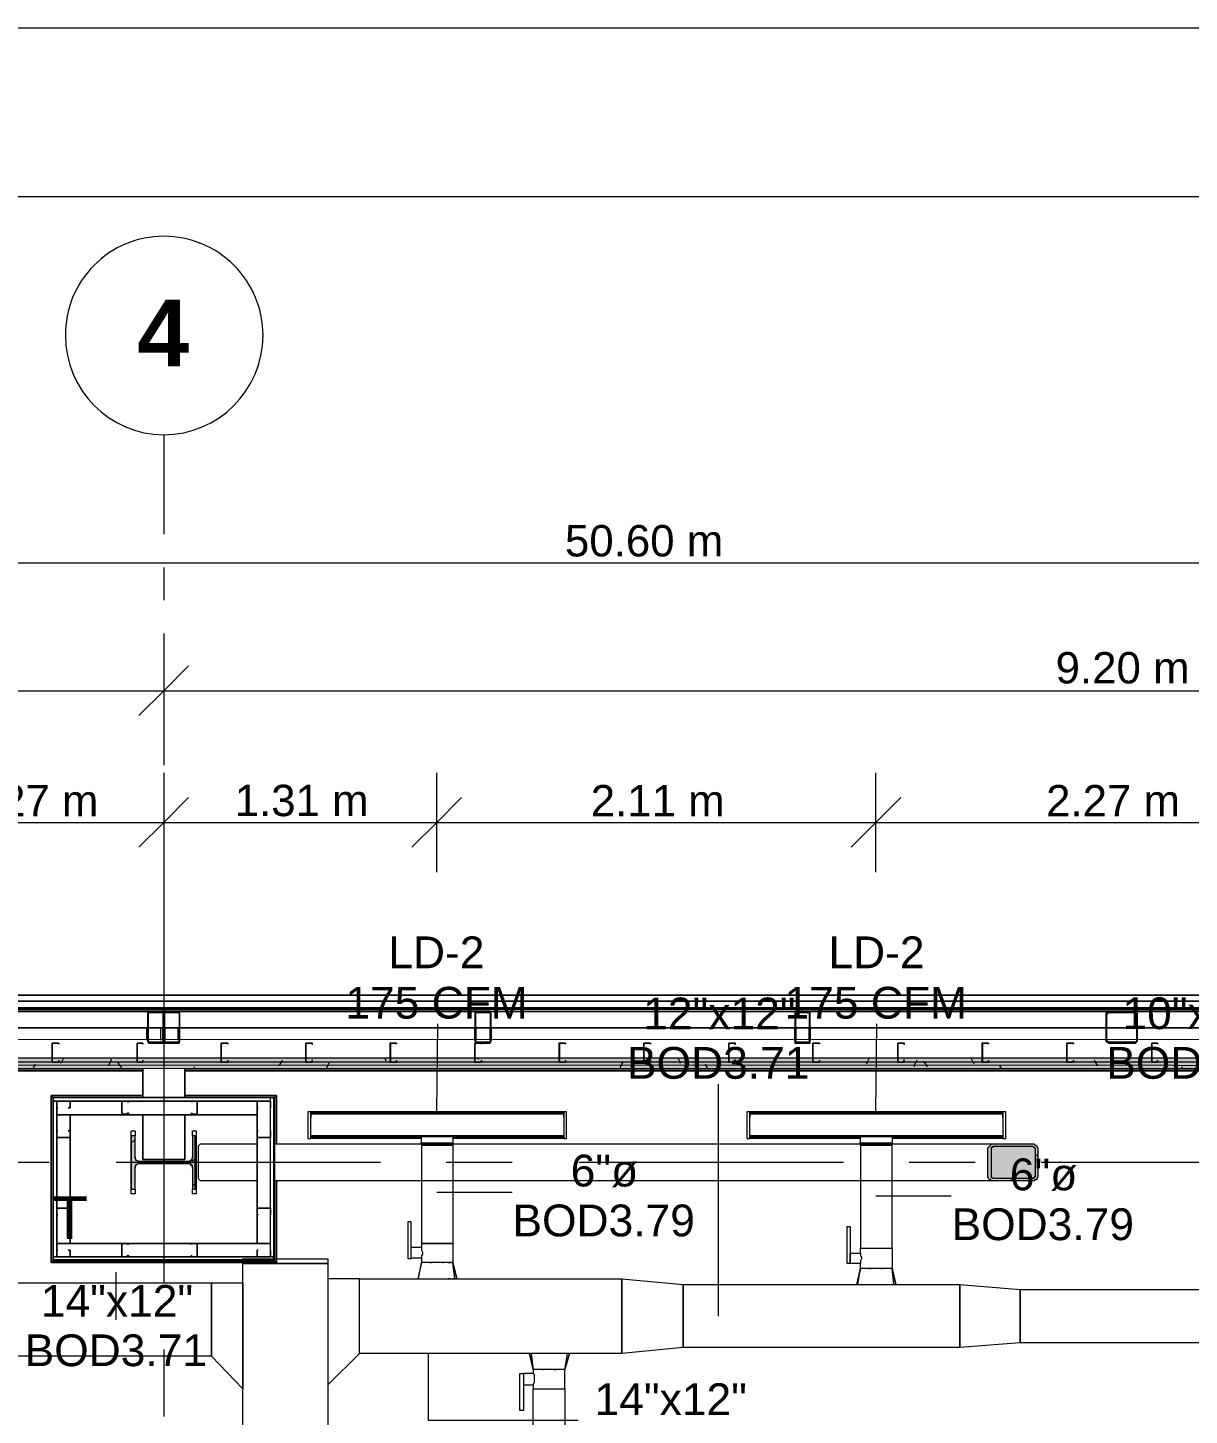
# Model space of a CAD drawing. Header units: metres. Extents: x 29 to 268, y -7 to 151.
# Drawn here: x 64.46 to 70.03, y 46.6 to 53.26 of the extents above; entities that cross this region are included whole.
import ezdxf

# ---------------------------------------------------------------- set-up
doc = ezdxf.new("R2010")
doc.units = ezdxf.units.M
doc.layers.add('HVAC - Ductos', color=5, linetype='Continuous', lineweight=50)
doc.layers.add('PDF2_Geometry', color=7, linetype='Continuous', true_color=0xaaaaaa)
doc.layers.add('PDF2_Solid Fills', color=7, linetype='Continuous', true_color=0xffffff)
doc.layers.add('PDF2_Text', color=7, linetype='Continuous')
doc.layers.add('pie de plano', color=7, linetype='Continuous')
doc.styles.add('PDF Helvetica', font='')
doc.styles.add('PDF Helvetica Bold', font='')
doc.styles.get('PDF Helvetica').set_extended_font_data('Helvetica')
doc.styles.get('PDF Helvetica Bold').set_extended_font_data('Helvetica', bold=True)

msp = doc.modelspace()

# ---------------------------------------------------------------- hatches: boundary and pattern name
at = {"layer": 'PDF2_Solid Fills', "lineweight": 0, "transparency": 33554559}
h = msp.add_hatch(color=256, dxfattribs=at)
h.paths.add_polyline_path([(65.1034, 48.3868), (65.108, 48.5243), (65.1034, 48.5243)])
h.paths.add_polyline_path([(65.0346, 48.3914), (65.0346, 48.3822), (65.1034, 48.3868), (65.0392, 48.3914)])
h.paths.add_polyline_path([(65.0346, 48.5243), (65.0301, 48.5243), (65.0301, 48.3914)])
h.paths.add_polyline_path([(65.0988, 48.5289), (65.0988, 48.5334), (65.0346, 48.5334)])
h.paths.add_polyline_path([(65.108, 48.5289), (65.108, 48.5334), (65.1034, 48.5334)])
h = msp.add_hatch(color=256, dxfattribs=at)
h.paths.add_polyline_path([(65.1126, 48.5243), (65.108, 48.5243), (65.108, 48.3822), (65.1813, 48.3868), (65.1859, 48.5228), (65.1859, 48.5243), (65.1813, 48.5243), (65.1767, 48.3914), (65.1126, 48.3868)])
h.paths.add_polyline_path([(65.1126, 48.5289), (65.1126, 48.5334), (65.108, 48.5334)])
h.paths.add_polyline_path([(65.1172, 48.5334), (65.1859, 48.5289), (65.1859, 48.5334)])
h = msp.add_hatch(color=256, dxfattribs=at)
h.paths.add_polyline_path([(66.6801, 48.5243), (66.6755, 48.5243), (66.6755, 48.3868), (66.6801, 48.5237)])
h.paths.add_polyline_path([(66.6755, 48.3868), (66.6068, 48.3868), (66.6755, 48.3822)])
h.paths.add_polyline_path([(66.6068, 48.5243), (66.6022, 48.5243), (66.6022, 48.3914)])
h.paths.add_polyline_path([(66.6709, 48.5289), (66.6709, 48.5334), (66.6113, 48.5334)])
h.paths.add_polyline_path([(66.6755, 48.5334), (66.6801, 48.5289), (66.6801, 48.5334)])
h = msp.add_hatch(color=256, dxfattribs=at)
h.paths.add_polyline_path([(68.2064, 48.5334), (68.2109, 48.5289), (68.2109, 48.5334)])
h.paths.add_polyline_path([(68.1422, 48.5243), (68.1376, 48.5243), (68.1376, 48.3822), (68.2109, 48.3822), (68.2109, 48.5243), (68.2064, 48.5243), (68.2064, 48.3868), (68.1422, 48.3868)])
h.paths.add_polyline_path([(68.1422, 48.5289), (68.1422, 48.5334), (68.1376, 48.5334)])
h.paths.add_polyline_path([(68.2018, 48.5289), (68.2018, 48.5334), (68.1468, 48.5334)])
h = msp.add_hatch(color=256, dxfattribs=at)
h.paths.add_polyline_path([(69.7784, 48.3914), (69.783, 48.5289), (69.7784, 48.5289)])
h.paths.add_polyline_path([(69.6364, 48.3914), (69.6456, 48.3868), (69.7738, 48.3822), (69.7738, 48.3868), (69.7784, 48.3914)])
h.paths.add_polyline_path([(69.641, 48.5289), (69.7784, 48.5334), (69.6364, 48.5334), (69.6318, 48.5289), (69.6318, 48.3914), (69.6364, 48.396)])
h = msp.add_hatch(color=256, dxfattribs=at)
h.paths.add_polyline_path([(46.7012, 48.2952), (46.7057, 48.3089), (46.7012, 48.3089)])
h.paths.add_polyline_path([(93.204, 48.3043), (71.4743, 48.3089), (49.552, 48.3089), (49.552, 48.2906), (93.204, 48.2906)])
h.paths.add_polyline_path([(49.5474, 48.2906), (49.5474, 48.3089), (48.7408, 48.3089), (48.7408, 48.2906)])
h.paths.add_polyline_path([(48.7362, 48.2906), (48.7362, 48.3089), (46.7103, 48.3089), (46.7103, 48.2952), (47.4482, 48.2952)])
for points in [[(46.7012, 48.2768), (92.9887, 48.2768), (93.2036, 48.2722), (93.204, 48.2722), (93.204, 48.2906), (46.7012, 48.2906)], [(46.7012, 48.263), (92.9887, 48.263), (93.2024, 48.2585), (93.204, 48.2585), (93.204, 48.2768), (46.7012, 48.2768)], [(65.2455, 47.9376), (65.2409, 47.823), (65.2272, 47.8184), (64.9888, 47.8139), (64.9888, 47.8184), (64.9751, 47.8184), (64.9751, 47.8322), (64.9705, 47.8322), (64.9705, 47.9376), (64.9522, 47.9376), (64.9522, 47.681), (64.9705, 47.681), (64.9705, 47.791), (64.9751, 47.8047), (65.2409, 47.8047), (65.2455, 47.8002), (65.2455, 47.681), (65.2592, 47.681), (65.2592, 47.9376)], [(69.0818, 47.7268), (69.283, 47.7222), (69.2834, 47.7222), (69.2834, 47.7268), (69.3018, 47.736), (69.3063, 47.8863), (69.3063, 47.8872), (69.2972, 47.8964), (69.0772, 47.8964), (69.0726, 47.8918), (69.068, 47.8872), (69.0634, 47.878), (69.0634, 47.7406), (69.068, 47.7406), (69.0726, 47.736), (69.0726, 47.7268)]]:
    msp.add_hatch(color=256, dxfattribs=at).paths.add_polyline_path(points)

# ---------------------------------------------------------------- linework, layer by layer
at = {"layer": 'HVAC - Ductos', "color": 252, "lineweight": 0, "true_color": 0x939598}
for points in [[(41.8703, 50.6876), (92.9476, 50.6876)], [(65.108, 50.3118), (65.108, 50.0735), (65.108, 49.8352)], [(65.2272, 50.1926), (65.108, 50.0735), (64.9888, 49.9543)], [(41.8703, 50.0735), (46.7057, 50.0735), (55.9091, 50.0735), (65.108, 50.0735), (74.3068, 50.0735), (83.5057, 50.0735), (92.9476, 50.0735)], [(65.108, 49.6793), (65.108, 49.441), (65.108, 49.2026)], [(66.4188, 49.2026), (66.4188, 49.441), (66.4188, 49.6793)], [(68.5272, 49.2026), (68.5272, 49.441), (68.5272, 49.6793)], [(65.2272, 49.5602), (65.108, 49.441), (64.9888, 49.3218)], [(66.538, 49.5602), (66.4188, 49.441), (66.2996, 49.3218)], [(68.6464, 49.5602), (68.5272, 49.441), (68.408, 49.3218)], [(52.6183, 49.441), (54.6121, 49.441), (55.9091, 49.441), (57.2796, 49.441), (59.3375, 49.441), (61.6429, 49.441), (63.8338, 49.441), (65.108, 49.441), (66.4188, 49.441), (68.5272, 49.441), (70.8006, 49.441), (73.0143, 49.441), (74.3068, 49.441), (75.6085, 49.441), (77.781, 49.441), (79.9398, 49.441), (82.4286, 49.441), (83.5057, 49.441), (84.459, 49.441), (86.8699, 49.441)]]:
    msp.add_lwpolyline(points, dxfattribs=at)
at = {"layer": 'HVAC - Ductos', "lineweight": 0}
for points in [[(66.4188, 48.0522), (66.4234, 48.4739)], [(68.5272, 48.0522), (68.5318, 48.4739)], [(67.7709, 47.0714), (67.7709, 48.1852)], [(67.0284, 48.0293), (67.0284, 48.0522), (67.0284, 48.0476), (65.8138, 48.0476), (65.8138, 48.0522), (65.8138, 48.0293)], [(67.0284, 48.0522), (65.8138, 48.0522)], [(69.1368, 48.0293), (69.1368, 48.0522), (69.1368, 48.0476), (67.9222, 48.0476), (67.9222, 48.0522), (67.9222, 48.0293)], [(69.1368, 48.0522), (67.9222, 48.0522)], [(65.8138, 47.9789), (65.8138, 47.988), (65.8138, 47.9972)], [(66.3455, 47.9239), (65.8138, 47.9239), (65.8138, 47.9284), (65.8138, 47.9468), (65.8138, 47.956)], [(67.0284, 47.956), (67.0284, 47.9468), (67.0284, 47.9284), (67.0284, 47.9239), (66.4968, 47.9239)], [(67.0284, 47.9972), (67.0284, 47.988), (67.0284, 47.9789)], [(67.9222, 47.9789), (67.9222, 47.988), (67.9222, 47.9972)], [(68.4538, 47.9239), (67.9222, 47.9239), (67.9222, 47.9284), (67.9222, 47.9468), (67.9222, 47.956)], [(69.1368, 47.956), (69.1368, 47.9468), (69.1368, 47.9284), (69.1368, 47.9239), (68.6051, 47.9239)], [(69.1368, 47.9972), (69.1368, 47.988), (69.1368, 47.9789)], [(65.8138, 47.9422), (65.8138, 47.9468), (65.8138, 47.9514)], [(65.8138, 47.9284), (66.3455, 47.9284)], [(66.4922, 47.8918), (66.4968, 47.8918), (66.4968, 47.4197), (66.4922, 47.4197), (66.4876, 47.4197), (66.4738, 47.4197), (66.46, 47.4197), (66.4418, 47.4197), (66.4188, 47.4197), (66.4005, 47.4197), (66.3822, 47.4197), (66.3684, 47.4197), (66.3547, 47.4197), (66.3455, 47.4197), (66.3455, 47.4014), (66.295, 47.4014), (66.295, 47.3968), (66.295, 47.3922), (66.295, 47.3876), (66.295, 47.383), (66.295, 47.3738), (66.295, 47.3693), (66.295, 47.3602), (66.295, 47.3556), (66.295, 47.351), (66.3455, 47.351), (66.3455, 47.328), (66.3501, 47.328), (66.3455, 47.328)], [(66.3868, 47.8918), (66.3822, 47.8918), (66.3684, 47.8918), (66.3547, 47.8918), (66.3501, 47.8918), (66.3455, 47.8918), (66.3455, 47.4197), (66.3547, 47.4197), (66.3684, 47.4197), (66.3822, 47.4197), (66.4005, 47.4197), (66.4188, 47.4197), (66.4418, 47.4197), (66.46, 47.4197), (66.4738, 47.4197), (66.4876, 47.4197), (66.4922, 47.4197), (66.4968, 47.4197), (66.4968, 47.328), (66.4922, 47.328), (66.4876, 47.328), (66.4738, 47.328), (66.46, 47.328), (66.4418, 47.328), (66.4188, 47.328), (66.4005, 47.328), (66.3822, 47.328), (66.3684, 47.328), (66.3547, 47.328), (66.3501, 47.328), (66.3455, 47.328), (66.3272, 47.2501)], [(66.3455, 47.901), (66.3455, 47.933), (66.3547, 47.933), (66.3684, 47.933), (66.3822, 47.933), (66.4005, 47.933), (66.4188, 47.933), (66.4418, 47.933), (66.46, 47.933), (66.4738, 47.933), (66.4876, 47.933), (66.4922, 47.933), (66.4968, 47.933), (66.4968, 47.901), (66.4922, 47.901), (66.4738, 47.901), (66.4509, 47.901), (66.4188, 47.901), (66.3913, 47.901), (66.3638, 47.901), (66.3501, 47.901), (66.3409, 47.901), (66.3455, 47.8918), (66.3501, 47.8918), (66.3684, 47.8918), (66.3913, 47.8918), (66.4188, 47.8918), (66.4509, 47.8918), (66.4738, 47.8918), (66.4922, 47.8918), (66.4968, 47.8918), (66.4968, 47.901)], [(66.3959, 47.8918), (66.4005, 47.8918), (66.4188, 47.8918), (66.4418, 47.8918), (66.4463, 47.8918)], [(66.4509, 47.8918), (66.46, 47.8918), (66.4738, 47.8918), (66.4876, 47.8918)], [(66.4876, 47.901), (66.4738, 47.901)], [(66.4968, 47.9284), (67.0284, 47.9284)], [(67.0284, 47.9514), (67.0284, 47.9468), (67.0284, 47.9422)], [(67.9222, 47.9422), (67.9222, 47.9468), (67.9222, 47.9514)], [(67.9222, 47.9284), (68.4538, 47.9284)], [(68.4401, 47.2226), (68.4538, 47.3006), (68.4538, 47.3234), (68.4034, 47.3234), (68.3897, 47.3234), (68.3897, 47.5022), (68.4034, 47.5022), (68.4034, 47.3234), (68.4034, 47.328), (68.4034, 47.3326), (68.4034, 47.3372), (68.4034, 47.3418), (68.4034, 47.351), (68.4034, 47.3556), (68.4034, 47.3602), (68.4034, 47.3693), (68.4034, 47.3738), (68.4538, 47.3738), (68.4538, 47.3968), (68.463, 47.3968), (68.4768, 47.3968), (68.4905, 47.3968), (68.5088, 47.3968), (68.5272, 47.3968), (68.5501, 47.3968), (68.5684, 47.3968), (68.5822, 47.3968), (68.596, 47.3968), (68.6005, 47.3968), (68.6051, 47.3968), (68.6051, 47.8918), (68.6005, 47.8918)], [(68.4538, 47.901), (68.4538, 47.933), (68.463, 47.933), (68.4768, 47.933), (68.4905, 47.933), (68.5088, 47.933), (68.5272, 47.933), (68.5501, 47.933), (68.5684, 47.933), (68.5822, 47.933), (68.596, 47.933), (68.6005, 47.933), (68.6051, 47.933), (68.6051, 47.901), (68.6005, 47.901), (68.5822, 47.901), (68.5592, 47.901), (68.5272, 47.901), (68.4997, 47.901), (68.4722, 47.901), (68.4584, 47.901), (68.4493, 47.901), (68.4538, 47.8918), (68.4584, 47.8918), (68.4768, 47.8918), (68.4997, 47.8918), (68.5272, 47.8918), (68.5592, 47.8918), (68.5822, 47.8918), (68.6005, 47.8918), (68.6051, 47.8918), (68.6051, 47.901)], [(68.4951, 47.8918), (68.4905, 47.8918), (68.4768, 47.8918), (68.463, 47.8918), (68.4584, 47.8918), (68.4538, 47.8918), (68.4538, 47.3968), (68.463, 47.3968), (68.4768, 47.3968), (68.4905, 47.3968), (68.5088, 47.3968), (68.5272, 47.3968), (68.5501, 47.3968), (68.5684, 47.3968), (68.5822, 47.3968), (68.596, 47.3968), (68.6005, 47.3968), (68.6051, 47.3968), (68.6051, 47.3006), (68.6005, 47.3006), (68.596, 47.3006), (68.5822, 47.3006), (68.5684, 47.3006), (68.5501, 47.3006), (68.5272, 47.3006), (68.5088, 47.3006), (68.4905, 47.3006), (68.4768, 47.3006), (68.463, 47.3006), (68.4584, 47.3006), (68.4538, 47.3006), (68.4584, 47.3006), (68.4538, 47.3006)], [(68.5042, 47.8918), (68.5088, 47.8918), (68.5272, 47.8918), (68.5501, 47.8918), (68.5547, 47.8918)], [(68.5592, 47.8918), (68.5684, 47.8918), (68.5822, 47.8918), (68.596, 47.8918)], [(68.6051, 47.9284), (69.1368, 47.9284)], [(69.1368, 47.9514), (69.1368, 47.9468), (69.1368, 47.9422)], [(66.4188, 47.6672), (66.7809, 47.6672)], [(68.5272, 47.6489), (68.8892, 47.6489)], [(66.3455, 47.4014), (66.3455, 47.3968), (66.3455, 47.3922), (66.3455, 47.3876), (66.3501, 47.3784), (66.3501, 47.3693), (66.3455, 47.3602), (66.3455, 47.3556), (66.3455, 47.351)], [(68.4538, 47.3738), (68.4538, 47.3693), (68.4538, 47.3602), (68.4584, 47.3556), (68.4584, 47.3464), (68.4538, 47.3372), (68.4538, 47.328), (68.4538, 47.3234)], [(66.3318, 47.2501), (66.3455, 47.328), (66.3272, 47.2501), (66.3318, 47.2501), (66.3363, 47.2501), (66.3455, 47.2501)], [(66.5013, 47.2501), (66.4968, 47.2501), (66.5059, 47.2501), (66.4968, 47.328)], [(66.5151, 47.2501), (66.4968, 47.328), (66.5151, 47.2501)], [(68.4355, 47.2226), (68.4538, 47.3006), (68.4355, 47.2226)], [(68.6051, 47.2226), (68.6142, 47.2226), (68.6188, 47.2226), (68.6234, 47.2226), (68.6051, 47.3006), (68.6234, 47.2226)], [(68.6142, 47.2226), (68.6051, 47.3006)], [(64.8788, 47.053), (64.8788, 47.2822)], [(66.3272, 47.2501), (66.3272, 47.2501)], [(66.3501, 47.2501), (66.3638, 47.2501), (66.3684, 47.2501)], [(66.373, 47.2501), (66.3776, 47.2501), (66.3868, 47.2501), (66.4005, 47.2501), (66.4051, 47.2501), (66.4096, 47.2501), (66.4326, 47.2501)], [(66.4372, 47.2501), (66.4418, 47.2501), (66.4555, 47.2501), (66.4646, 47.2501), (66.4692, 47.2501), (66.4738, 47.2501), (66.4922, 47.2501)], [(66.483, 47.2501), (66.4738, 47.2501)], [(67.308, 47.2501), (67.6014, 47.2226)], [(67.308, 46.8926), (67.308, 47.2501)], [(67.6014, 47.2226), (67.6014, 46.9201)], [(68.4355, 47.2226), (68.4401, 47.2226), (68.4447, 47.2226), (68.4538, 47.2226)], [(68.4355, 47.2226), (68.4355, 47.2226)], [(68.4584, 47.2226), (68.4768, 47.2226)], [(68.4814, 47.2226), (68.486, 47.2226), (68.4951, 47.2226), (68.5088, 47.2226), (68.5134, 47.2226), (68.518, 47.2226), (68.541, 47.2226), (68.5455, 47.2226), (68.5501, 47.2226), (68.5638, 47.2226), (68.573, 47.2226), (68.5776, 47.2226), (68.5822, 47.2226), (68.6005, 47.2226)], [(68.6234, 47.2226), (68.6234, 47.2226)], [(66.3776, 46.8926), (66.3776, 46.5718), (67.0972, 46.5718)], [(66.8359, 46.7414), (66.8818, 46.7414), (66.8818, 46.723), (66.8863, 46.723), (66.8909, 46.723), (66.9047, 46.723), (66.923, 46.723), (66.9413, 46.723), (66.9596, 46.723), (66.978, 46.723), (66.9964, 46.723), (67.0146, 46.723), (67.0238, 46.723), (67.033, 46.723), (67.033, 46.8147), (67.0468, 46.8926)], [(66.8818, 46.8926), (66.8726, 46.8926), (66.868, 46.8926), (66.8634, 46.8926), (66.868, 46.8926)], [(66.8634, 46.8926), (66.8818, 46.8147), (66.8634, 46.8926)], [(66.8726, 46.8926), (66.8818, 46.8147)], [(67.0284, 46.8926), (67.0146, 46.8926), (67.0055, 46.8926), (67.0009, 46.8926), (66.9918, 46.8926), (66.978, 46.8926), (66.9734, 46.8926), (66.9688, 46.8926), (66.9459, 46.8926), (66.9413, 46.8926), (66.9368, 46.8926), (66.923, 46.8926), (66.9138, 46.8926), (66.9092, 46.8926), (66.9047, 46.8926), (66.8863, 46.8926)], [(67.0514, 46.8926), (67.0559, 46.8926), (67.0514, 46.8926), (67.0468, 46.8926), (67.0422, 46.8926), (67.033, 46.8926)], [(67.0514, 46.8926), (67.0559, 46.8926), (67.0514, 46.8926)], [(67.6014, 46.9201), (67.308, 46.8926)], [(67.033, 46.8147), (67.0284, 46.8147), (67.0238, 46.8147), (67.0146, 46.8147), (66.9964, 46.8147), (66.978, 46.8147), (66.9596, 46.8147), (66.9413, 46.8147), (66.923, 46.8147), (66.9047, 46.8147), (66.8909, 46.8147), (66.8863, 46.8147), (66.8818, 46.8147), (66.8818, 46.7964), (66.8359, 46.7964), (66.8359, 46.7918), (66.8359, 46.7872), (66.8359, 46.7826), (66.8359, 46.778), (66.8359, 46.7688), (66.8359, 46.7643), (66.8359, 46.7551), (66.8359, 46.7506), (66.8359, 46.746)], [(66.8818, 46.7964), (66.8863, 46.7918), (66.8863, 46.7826), (66.8863, 46.7734), (66.8863, 46.7643), (66.8863, 46.7551), (66.8863, 46.7506), (66.8818, 46.746), (66.8818, 46.7414)], [(66.9092, 46.8147), (66.9047, 46.8147), (66.8909, 46.8147)], [(66.9596, 46.8147), (66.9551, 46.8147)], [(67.0146, 46.8147), (67.01, 46.8147)], [(67.0284, 46.8147), (67.0238, 46.8147)], [(66.8818, 45.4626), (66.8818, 46.723), (66.8863, 46.723), (66.8909, 46.723), (66.9047, 46.723), (66.923, 46.723), (66.9413, 46.723), (66.9596, 46.723), (66.978, 46.723), (66.9964, 46.723), (67.0146, 46.723), (67.0238, 46.723), (67.033, 46.723), (67.033, 45.4626)]]:
    msp.add_lwpolyline(points, dxfattribs=at)
for points in [[(65.8001, 48.0522), (65.8001, 47.9239), (65.8138, 47.9239), (65.8138, 48.0522)], [(67.0284, 47.9376), (65.8138, 47.9376), (65.8138, 48.043), (67.0284, 48.043), (67.0284, 47.9376), (67.0284, 47.933), (65.8138, 47.933), (65.8138, 47.9376)], [(65.8138, 48.0339), (65.8138, 48.0293), (65.8138, 48.0247), (65.8138, 48.0293)], [(67.0422, 48.0522), (67.0284, 48.0522), (67.0284, 47.9239), (67.0422, 47.9239)], [(67.0284, 48.0247), (67.0284, 48.0293), (67.0284, 48.0339), (67.0284, 48.0293)], [(67.9084, 48.0522), (67.9084, 47.9239), (67.9222, 47.9239), (67.9222, 48.0522)], [(69.1368, 47.9376), (67.9222, 47.9376), (67.9222, 48.043), (69.1368, 48.043), (69.1368, 47.9376), (69.1368, 47.933), (67.9222, 47.933), (67.9222, 47.9376)], [(67.9222, 48.0339), (67.9222, 48.0293), (67.9222, 48.0247), (67.9222, 48.0293)], [(69.1505, 48.0522), (69.1368, 48.0522), (69.1368, 47.9239), (69.1505, 47.9239)], [(69.1368, 48.0247), (69.1368, 48.0293), (69.1368, 48.0339), (69.1368, 48.0293)], [(66.2813, 47.5252), (66.295, 47.5252), (66.295, 47.3464), (66.2813, 47.3464)], [(65.8963, 47.3234), (65.4884, 47.3234), (65.4884, 47.3464), (65.8963, 47.3464)], [(65.8963, 47.3234), (65.8963, 46.3334), (65.4884, 46.3334), (65.4884, 47.3234)], [(66.3959, 47.328), (66.3913, 47.328), (66.3868, 47.328), (66.3913, 47.328)], [(66.4509, 47.328), (66.4463, 47.328)], [(66.4876, 47.328), (66.4738, 47.328)], [(68.5042, 47.3006), (68.4997, 47.3006), (68.4951, 47.3006), (68.4997, 47.3006)], [(68.5592, 47.3006), (68.5547, 47.3006)], [(65.4884, 47.2318), (65.4884, 46.723), (65.3372, 46.8788), (65.3372, 47.2318), (65.3372, 46.8788), (63.4993, 46.8788), (63.4993, 47.2318), (65.3372, 47.2318)], [(65.8963, 47.2501), (65.8963, 46.7414), (66.0476, 46.8926), (66.0476, 47.2501), (67.308, 47.2501), (67.308, 46.8926), (66.0476, 46.8926), (66.0476, 47.2501)], [(66.5105, 47.2501), (66.5151, 47.2501)], [(67.6014, 47.2226), (68.9305, 47.2226), (68.9305, 46.9201), (67.6014, 46.9201)], [(68.9305, 47.2226), (69.2192, 47.1997), (69.2192, 46.943), (68.9305, 46.9201)], [(69.2192, 47.1997), (71.3826, 47.1997), (71.3826, 46.943), (69.2192, 46.943)], [(67.033, 46.8147), (67.0559, 46.8926)], [(66.8359, 46.6176), (66.8176, 46.6176), (66.8176, 46.7964), (66.8359, 46.7964)], [(66.9276, 46.8147), (66.9322, 46.8147)], [(66.9826, 46.8147), (66.9872, 46.8147), (66.9918, 46.8147), (66.9872, 46.8147)]]:
    msp.add_lwpolyline(points, close=True, dxfattribs=at)
at = {"layer": 'PDF2_Geometry', "lineweight": 0}
msp.add_lwpolyline([(65.108, 52.2551, 0.416705), (64.6359, 51.7785, 0.413031), (65.108, 51.3018, 0.41105), (65.5846, 51.7785, 0.414719)], format="xyb", close=True, dxfattribs=at)
for points in [[(65.108, 51.3018), (65.108, 50.8252)], [(65.108, 50.6648), (65.108, 50.5089)], [(65.108, 50.3485), (65.108, 49.716)], [(65.108, 49.5556), (65.108, 49.3952)], [(65.108, 49.2393), (65.108, 48.7626)], [(65.108, 48.7626), (65.108, 47.2272)], [(65.1447, 48.6114), (65.0667, 48.6114)], [(66.6801, 48.6114), (66.6022, 48.6114)], [(68.211, 48.6114), (68.133, 48.6114)], [(69.7464, 48.6114), (69.6684, 48.6114)], [(62.0096, 48.5334), (60.5705, 48.5334), (62.0417, 48.5334), (63.5726, 48.5334), (65.0392, 48.5334), (63.6047, 48.5334)], [(65.0759, 48.5289), (65.0805, 48.5334)], [(66.6113, 48.5334), (65.1767, 48.5334), (66.6388, 48.5334), (68.1743, 48.5334), (69.6456, 48.5334), (68.2018, 48.5334)], [(66.6709, 48.5334), (68.1468, 48.5334)], [(71.213, 48.5334), (69.7738, 48.5334), (71.2405, 48.5334), (72.7714, 48.5334), (74.2427, 48.5334), (72.8035, 48.5334)], [(65.0255, 48.4556), (65.0255, 48.396)], [(65.0301, 48.483), (65.0346, 48.4876)], [(65.0301, 48.4556), (65.0301, 48.396)], [(65.0942, 48.396), (65.0942, 48.4556)], [(65.1034, 48.396), (65.1034, 48.4556)], [(65.1126, 48.4556), (65.1126, 48.396)], [(65.1767, 48.396), (65.1767, 48.4556)], [(65.1859, 48.396), (65.1859, 48.4556)], [(66.6022, 48.396), (66.6022, 48.4556)], [(66.6068, 48.4556), (66.6068, 48.396)], [(66.6755, 48.396), (66.6755, 48.4556)], [(66.6801, 48.4556), (66.6801, 48.396)], [(68.1376, 48.396), (68.1376, 48.4556)], [(68.1422, 48.4556), (68.1422, 48.396)], [(68.2064, 48.396), (68.2064, 48.4556)], [(68.211, 48.4556), (68.211, 48.396)], [(69.6318, 48.4556), (69.6318, 48.396)], [(69.783, 48.396), (69.783, 48.4556)], [(93.204, 48.396), (46.7012, 48.4006), (41.5357, 48.4006), (41.5357, 48.263), (41.6273, 48.263), (41.6273, 10.5556)], [(67.0055, 48.3089), (66.6022, 48.3089), (66.1942, 48.3089), (65.7909, 48.3089), (65.383, 48.3089), (64.9797, 48.3089), (64.5717, 48.3089), (64.1684, 48.3089)], [(64.5717, 48.2906), (64.1959, 48.2906)], [(64.9797, 48.2906), (64.6038, 48.2906)], [(65.3876, 48.2906), (65.0072, 48.2906)], [(65.7909, 48.2906), (65.4151, 48.2906)], [(66.1988, 48.2906), (65.823, 48.2906)], [(66.6022, 48.2906), (66.2263, 48.2906)], [(67.01, 48.2906), (66.6342, 48.2906)], [(69.036, 48.3089), (68.6326, 48.3089), (68.2246, 48.3089), (67.8214, 48.3089), (67.4134, 48.3089), (67.01, 48.3089)], [(67.4134, 48.2906), (67.0376, 48.2906)], [(67.8214, 48.2906), (67.4455, 48.2906)], [(68.2292, 48.2906), (67.8488, 48.2906)], [(68.6326, 48.2906), (68.2568, 48.2906)], [(69.0405, 48.2906), (68.6647, 48.2906)], [(71.8776, 48.3043), (71.4743, 48.3043), (71.0664, 48.3089), (70.663, 48.3089), (70.2551, 48.3089), (69.8518, 48.3089), (69.4438, 48.3089), (69.0405, 48.3089)], [(69.4438, 48.2906), (69.068, 48.2906)], [(69.8518, 48.2906), (69.476, 48.2906)], [(70.2597, 48.2906), (69.8793, 48.2906)], [(93.204, 48.2722), (46.7012, 48.2768), (41.6915, 48.2768)], [(41.7053, 36.0667), (42.7594, 36.0667), (42.7594, 36.0529), (42.4661, 36.0529), (42.7594, 36.0529), (42.7594, 36.0667), (41.7053, 36.0667), (41.7053, 48.263), (46.7012, 48.263), (93.204, 48.2584)], [(56.0099, 48.2584), (65.0072, 48.2584)], [(65.0072, 48.2584), (56.0099, 48.2584)], [(56.0099, 48.2584), (65.0072, 48.2584)], [(65.0072, 48.2584), (56.0099, 48.2584)], [(65.2088, 48.2584), (74.206, 48.2584)], [(74.206, 48.2584), (65.2088, 48.2584)], [(65.2088, 48.2584), (74.206, 48.2584)], [(74.206, 48.2584), (65.2088, 48.2584)], [(64.5671, 47.328), (65.6488, 47.328), (65.6488, 47.3326), (65.6442, 47.3326), (65.6396, 47.3372), (65.6396, 47.3418), (65.6396, 47.7222), (65.6396, 47.3418), (64.5763, 47.3418), (64.5763, 48.121), (64.5717, 48.1256), (64.5717, 48.1301), (64.5671, 48.1301), (64.5717, 48.1301), (64.5717, 48.1256), (64.5763, 48.121), (64.5763, 47.3418), (64.5763, 47.4197), (64.5763, 48.0384), (64.5763, 48.121), (65.5572, 48.121), (65.6396, 48.121), (65.6396, 47.4197), (65.6396, 47.3418), (64.5763, 47.3418), (65.6396, 47.3418), (65.6396, 47.3372), (65.6442, 47.3326), (65.6488, 47.3326), (65.6488, 47.328), (64.5671, 47.328), (64.5671, 48.1301), (64.5671, 47.328), (64.5671, 47.3326), (64.5717, 47.3326), (64.5763, 47.3372), (64.5763, 47.3418), (65.635, 47.3418), (65.635, 47.3556), (65.6213, 47.3556), (65.6213, 48.121), (65.635, 48.121), (65.635, 47.3418), (65.6396, 47.3418), (65.6396, 48.121), (65.635, 48.121), (65.635, 47.3556), (64.5763, 47.3556), (64.5763, 47.3418), (65.6396, 47.3418), (65.6396, 47.7222)], [(64.5671, 47.328), (64.5671, 48.1301), (64.5671, 47.328), (65.6488, 47.328), (65.6488, 47.7222), (65.6488, 47.328), (65.6488, 47.7222), (65.6488, 47.328), (64.5671, 47.328), (64.5671, 47.3326), (64.5717, 47.3326), (64.5763, 47.3372), (64.5763, 47.3418), (65.6396, 47.3418), (65.6396, 47.7222), (65.6396, 47.3372), (65.6396, 47.7222), (65.6396, 47.3372), (64.5763, 47.3372), (65.6396, 47.3372), (65.6396, 47.7222), (69.0955, 47.7222)], [(65.0072, 48.121), (64.5763, 48.121), (65.0072, 48.121)], [(64.5763, 48.121), (64.5763, 47.3418), (64.5763, 48.121)], [(65.0072, 48.121), (64.5763, 48.121), (65.0072, 48.121)], [(64.5763, 48.121), (64.5763, 48.121)], [(65.635, 48.121), (64.5763, 48.121), (65.635, 48.121)], [(64.5947, 48.1026), (64.5947, 48.1026)], [(64.5947, 48.1026), (64.5947, 48.1026)], [(64.9063, 48.1026), (64.9063, 48.1026)], [(64.9063, 48.1026), (64.9063, 48.1026)], [(65.2409, 48.098), (65.2409, 48.098)], [(65.2684, 48.1026), (65.2684, 48.1026)], [(65.2684, 48.1026), (65.2684, 48.1026)], [(65.6213, 48.1026), (65.6213, 48.1026)], [(65.6213, 48.1026), (65.6213, 48.1026)], [(69.0955, 47.8964), (65.6396, 47.8964), (65.6396, 48.121), (65.6396, 47.8964), (65.6396, 48.121), (65.6396, 47.8964)], [(65.6396, 47.8964), (65.6396, 48.121), (65.6396, 47.8964)], [(65.6396, 47.8964), (65.6396, 48.121), (65.6396, 47.8964)], [(64.5993, 48.0706), (64.5993, 48.0706)], [(64.6496, 48.0706), (64.6496, 48.0706)], [(64.9063, 48.043), (64.9063, 48.043)], [(65.0072, 48.0384), (65.0072, 47.823), (65.0072, 48.0384)], [(65.2409, 48.0476), (65.2409, 48.0476)], [(65.2684, 48.043), (65.2684, 48.043)], [(65.5617, 48.0706), (65.5617, 48.0706)], [(65.6167, 48.0706), (65.6167, 48.0706)], [(64.5993, 47.9606), (64.5993, 47.9606)], [(64.6496, 47.9606), (64.6496, 47.9606)], [(64.9705, 47.681), (64.9705, 47.658), (64.9522, 47.658), (64.9522, 47.9606), (64.9705, 47.9606), (64.9705, 47.9376)], [(65.2455, 47.9376), (65.2455, 47.9606), (65.2638, 47.9606), (65.2638, 47.658), (65.2455, 47.658), (65.2455, 47.681)], [(65.5617, 47.9606), (65.5617, 47.9606)], [(65.6167, 47.9606), (65.6167, 47.9606)], [(64.5947, 47.9284), (64.5947, 47.9284)], [(64.5947, 47.9284), (64.5947, 47.9284)], [(64.9522, 47.901), (64.9705, 47.9193)], [(65.5572, 47.8964), (65.2913, 47.8964), (65.2867, 47.8964), (65.2822, 47.8964), (65.2776, 47.8918), (65.273, 47.8872), (65.273, 47.878), (65.273, 47.8734), (65.273, 47.7452), (65.273, 47.736), (65.273, 47.7314), (65.2776, 47.7268), (65.2822, 47.7222), (65.2867, 47.7222), (65.2913, 47.7222), (65.5572, 47.7222)], [(65.6213, 47.9284), (65.6213, 47.9284)], [(65.6213, 47.9284), (65.6213, 47.9284)], [(64.9705, 47.8368), (64.9705, 47.8276)], [(64.9705, 47.823), (64.9797, 47.8184), (64.9934, 47.8139), (65.2226, 47.8139), (65.2363, 47.8184), (65.2409, 47.823)], [(65.085, 47.823), (65.0896, 47.823), (65.0942, 47.823), (65.0988, 47.823), (65.1034, 47.823), (65.0988, 47.823), (65.0942, 47.823), (65.0896, 47.823), (65.085, 47.823), (65.0072, 47.823), (65.2088, 47.823), (65.1309, 47.823), (65.1263, 47.823), (65.1217, 47.823), (65.1172, 47.823), (65.1126, 47.823), (65.1172, 47.823), (65.1217, 47.823), (65.1263, 47.823), (65.1309, 47.823)], [(65.2317, 47.8002), (65.2592, 47.8276)], [(65.2455, 47.8276), (65.2455, 47.8368)], [(69.2926, 47.8368), (69.3064, 47.8506)], [(64.558, 47.8093), (64.2417, 47.8093)], [(66.1484, 47.8093), (64.8788, 47.8093)], [(65.2409, 47.791), (65.2363, 47.8002), (65.2226, 47.8047), (64.9934, 47.8047), (64.9797, 47.8002), (64.9705, 47.791), (64.9705, 47.7818)], [(65.2455, 47.7818), (65.2455, 47.791)], [(66.7809, 47.8093), (66.4646, 47.8093)], [(68.3714, 47.8093), (67.1018, 47.8093)], [(69.0038, 47.8093), (68.6876, 47.8093)], [(70.5943, 47.8093), (69.3201, 47.8093)], [(65.2455, 47.6947), (65.2592, 47.7084)], [(69.1734, 47.7222), (69.1872, 47.7314)], [(64.5993, 47.5572), (64.5993, 47.5572)], [(64.6496, 47.5572), (64.6496, 47.5572)], [(65.5617, 47.5572), (65.5617, 47.5572)], [(65.6167, 47.5572), (65.6167, 47.5572)], [(64.5993, 47.3876), (64.5993, 47.3876)], [(64.6496, 47.3876), (64.6496, 47.3876)], [(64.9063, 47.4197), (64.9063, 47.4197)], [(64.9063, 47.4197), (64.9063, 47.4197)], [(65.2409, 47.4152), (65.2409, 47.4152)], [(65.2409, 47.3647), (65.2409, 47.3647)], [(65.2684, 47.4197), (65.2684, 47.4197)], [(65.2684, 47.4197), (65.2684, 47.4197)], [(65.5617, 47.3876), (65.5617, 47.3876)], [(65.6167, 47.3876), (65.6167, 47.3876)], [(64.5763, 47.3418), (64.5763, 47.3418)], [(64.5763, 47.3418), (64.5763, 47.3418)], [(65.6396, 47.3418), (64.5763, 47.3418), (65.6396, 47.3418)], [(65.6488, 47.328), (65.6488, 47.3326), (65.6442, 47.3326), (65.6396, 47.3372), (65.6396, 47.3418)], [(65.6396, 47.3418), (65.6396, 47.3372), (65.6442, 47.3326), (65.6488, 47.3326), (65.6488, 47.328)], [(65.6396, 47.3418), (65.6396, 47.3418)], [(65.108, 46.911), (65.108, 46.5901)]]:
    msp.add_lwpolyline(points, dxfattribs=at)
for points in [[(60.5063, 48.6114), (62.0417, 48.6114), (63.5726, 48.6114), (65.108, 48.6114), (66.6388, 48.6114), (68.1743, 48.6114), (66.6388, 48.6114), (65.108, 48.6114), (63.5726, 48.6114), (62.0417, 48.6114), (60.5063, 48.6114), (58.9755, 48.6114)], [(65.108, 48.5839), (63.5726, 48.5839)], [(66.6388, 48.5839), (65.108, 48.5839)], [(68.1743, 48.5839), (66.6388, 48.5839)], [(69.7051, 48.6114), (71.2405, 48.6114), (72.7714, 48.6114), (71.2405, 48.6114), (69.7051, 48.6114), (68.1743, 48.6114)], [(69.7051, 48.5839), (68.1743, 48.5839)], [(71.2405, 48.5839), (69.7051, 48.5839)], [(65.108, 48.5518), (63.5726, 48.5518)], [(65.108, 48.5426), (63.5726, 48.5426)], [(65.0392, 48.3822), (65.0988, 48.3822), (65.1034, 48.3822), (65.108, 48.3914), (65.108, 48.5243), (65.1034, 48.5334), (65.0988, 48.5334), (65.0392, 48.5334), (65.0346, 48.5334), (65.0301, 48.5243), (65.0301, 48.3914), (65.0346, 48.3822)], [(65.0392, 48.3868), (65.0346, 48.3914), (65.0346, 48.5243), (65.0392, 48.5289), (65.0988, 48.5289), (65.1034, 48.5289), (65.1034, 48.5243), (65.1034, 48.3914), (65.1034, 48.3868), (65.0988, 48.3868)], [(65.108, 48.5334), (65.0988, 48.5334)], [(66.6388, 48.5518), (65.108, 48.5518)], [(66.6388, 48.5426), (65.108, 48.5426)], [(65.1172, 48.3822), (65.1767, 48.3822), (65.1813, 48.3822), (65.1859, 48.3914), (65.1859, 48.5243), (65.1813, 48.5334), (65.1767, 48.5334), (65.1172, 48.5334), (65.108, 48.5334), (65.108, 48.5243), (65.108, 48.3914), (65.108, 48.3822)], [(65.1172, 48.5334), (65.108, 48.5334)], [(65.1813, 48.3914), (65.1767, 48.3868), (65.1172, 48.3868), (65.1126, 48.3868), (65.1126, 48.3914), (65.1126, 48.5243), (65.1126, 48.5289), (65.1172, 48.5289), (65.1767, 48.5289), (65.1813, 48.5243)], [(66.6709, 48.3822), (66.6755, 48.3822), (66.6801, 48.3914), (66.6801, 48.5243), (66.6755, 48.5334), (66.6709, 48.5334), (66.6113, 48.5334), (66.6068, 48.5334), (66.6022, 48.5243), (66.6022, 48.3914), (66.6068, 48.3822), (66.6113, 48.3822)], [(66.6709, 48.3868), (66.6113, 48.3868), (66.6068, 48.3868), (66.6068, 48.3914), (66.6068, 48.5243), (66.6068, 48.5289), (66.6113, 48.5289), (66.6709, 48.5289), (66.6755, 48.5289), (66.6755, 48.5243), (66.6755, 48.3914), (66.6755, 48.3868)], [(68.1743, 48.5518), (66.6388, 48.5518)], [(68.1743, 48.5426), (66.6388, 48.5426)], [(68.2018, 48.3822), (68.211, 48.3822), (68.211, 48.3914), (68.211, 48.5243), (68.211, 48.5334), (68.2018, 48.5334), (68.1468, 48.5334), (68.1376, 48.5334), (68.1376, 48.5243), (68.1376, 48.3914), (68.1376, 48.3822), (68.1468, 48.3822)], [(68.2018, 48.3868), (68.1468, 48.3868), (68.1422, 48.3868), (68.1422, 48.3914), (68.1422, 48.5243), (68.1422, 48.5289), (68.1468, 48.5289), (68.2018, 48.5289), (68.2064, 48.5289), (68.2064, 48.5243), (68.2064, 48.3914), (68.2064, 48.3868)], [(69.7051, 48.5518), (68.1743, 48.5518)], [(69.7051, 48.5426), (68.1743, 48.5426)], [(69.6456, 48.3822), (69.7738, 48.3822), (69.7784, 48.3868), (69.783, 48.3914), (69.783, 48.5243), (69.7784, 48.5289), (69.7738, 48.5334), (69.6456, 48.5334), (69.6364, 48.5289), (69.6318, 48.5243), (69.6318, 48.3914), (69.6364, 48.3868)], [(69.6456, 48.3868), (69.641, 48.3914), (69.6364, 48.3914), (69.6364, 48.5243), (69.641, 48.5243), (69.6456, 48.5289), (69.7738, 48.5289), (69.7784, 48.5243), (69.7784, 48.3914), (69.7738, 48.3868)], [(71.2405, 48.5518), (69.7051, 48.5518)], [(71.2405, 48.5426), (69.7051, 48.5426)], [(63.6138, 48.4556), (65.0301, 48.4556)], [(65.0346, 48.4556), (65.1034, 48.4556)], [(65.1126, 48.4556), (65.1813, 48.4556)], [(65.1859, 48.4556), (66.6022, 48.4556)], [(66.6068, 48.4556), (66.6388, 48.4556), (66.6755, 48.4556), (66.6388, 48.4556)], [(66.6801, 48.4556), (68.1376, 48.4556)], [(68.1422, 48.4556), (68.1743, 48.4556)], [(68.1743, 48.4556), (68.2064, 48.4556)], [(68.211, 48.4556), (69.6318, 48.4556)], [(69.7051, 48.4556), (69.7784, 48.4556), (69.7051, 48.4556), (69.6364, 48.4556)], [(69.783, 48.4556), (71.2039, 48.4556)], [(64.6038, 48.3822), (64.5717, 48.3822), (64.5717, 48.2906), (64.6038, 48.2906), (64.6038, 48.2997), (64.6038, 48.2906), (64.5717, 48.2906), (64.5717, 48.3822), (64.6038, 48.3822), (64.6038, 48.3776)], [(65.0072, 48.3822), (64.9797, 48.3822), (64.9797, 48.2906), (65.0072, 48.2906), (65.0072, 48.2997), (65.0072, 48.2906), (64.9797, 48.2906), (64.9797, 48.3822), (65.0072, 48.3822), (65.0072, 48.3776)], [(65.4151, 48.3822), (65.3876, 48.3822), (65.383, 48.3822), (65.383, 48.2906), (65.3876, 48.2906), (65.4151, 48.2906), (65.4151, 48.2997), (65.4151, 48.2906), (65.3876, 48.2906), (65.383, 48.2906), (65.383, 48.3822), (65.3876, 48.3822), (65.4151, 48.3822), (65.4151, 48.3776)], [(65.823, 48.3822), (65.7909, 48.3822), (65.7909, 48.2906), (65.823, 48.2906), (65.823, 48.2997), (65.8184, 48.2997), (65.8184, 48.2906), (65.7909, 48.2906), (65.7909, 48.3822), (65.8184, 48.3822), (65.8184, 48.3776), (65.823, 48.3776)], [(66.2263, 48.3822), (66.1988, 48.3822), (66.1942, 48.3822), (66.1942, 48.2906), (66.1988, 48.2906), (66.2263, 48.2906), (66.2263, 48.2997), (66.2263, 48.2906), (66.1988, 48.2906), (66.1988, 48.3822), (66.2263, 48.3822), (66.2263, 48.3776)], [(66.6342, 48.3822), (66.6022, 48.3822), (66.6022, 48.2906), (66.6342, 48.2906), (66.6342, 48.2997), (66.6342, 48.2906), (66.6022, 48.2906), (66.6022, 48.3822), (66.6342, 48.3822), (66.6342, 48.3776)], [(67.0376, 48.3822), (67.01, 48.3822), (67.0055, 48.3822), (67.0055, 48.2906), (67.01, 48.2906), (67.0376, 48.2906), (67.0376, 48.2997), (67.0376, 48.2906), (67.01, 48.2906), (67.01, 48.3822), (67.0376, 48.3822), (67.0376, 48.3776)], [(67.4455, 48.3822), (67.4134, 48.3822), (67.4134, 48.2906), (67.4455, 48.2906), (67.4455, 48.2997), (67.4455, 48.2906), (67.4134, 48.2906), (67.4134, 48.3822), (67.4455, 48.3822), (67.4455, 48.3776)], [(67.8534, 48.3822), (67.8214, 48.3822), (67.8214, 48.2906), (67.8534, 48.2906), (67.8534, 48.2997), (67.8488, 48.2997), (67.8488, 48.2906), (67.8214, 48.2906), (67.8214, 48.3822), (67.8488, 48.3822), (67.8488, 48.3776), (67.8534, 48.3776)], [(68.2568, 48.3822), (68.2292, 48.3822), (68.2246, 48.3822), (68.2246, 48.2906), (68.2292, 48.2906), (68.2568, 48.2906), (68.2568, 48.2997), (68.2568, 48.2906), (68.2292, 48.2906), (68.2246, 48.2906), (68.2246, 48.3822), (68.2292, 48.3822), (68.2568, 48.3822), (68.2568, 48.3776)], [(68.6647, 48.3822), (68.6326, 48.3822), (68.6326, 48.2906), (68.6647, 48.2906), (68.6647, 48.2997), (68.6601, 48.2997), (68.6601, 48.2906), (68.6326, 48.2906), (68.6326, 48.3822), (68.6601, 48.3822), (68.6601, 48.3776), (68.6647, 48.3776)], [(69.068, 48.3822), (69.0405, 48.3822), (69.036, 48.3822), (69.036, 48.2906), (69.0405, 48.2906), (69.068, 48.2906), (69.068, 48.2997), (69.068, 48.2906), (69.0405, 48.2906), (69.0405, 48.3822), (69.068, 48.3822), (69.068, 48.3776)], [(69.476, 48.3822), (69.4438, 48.3822), (69.4438, 48.2906), (69.476, 48.2906), (69.476, 48.2997), (69.476, 48.2906), (69.4438, 48.2906), (69.4438, 48.3822), (69.476, 48.3822), (69.476, 48.3776)], [(69.8793, 48.3822), (69.8518, 48.3822), (69.8518, 48.2906), (69.8793, 48.2906), (69.8793, 48.2997), (69.8793, 48.2906), (69.8518, 48.2906), (69.8518, 48.3822), (69.8793, 48.3822), (69.8793, 48.3776)], [(56.0099, 48.2493), (65.0072, 48.2493)], [(56.0099, 48.2493), (65.0072, 48.2493)], [(65.0072, 48.2584), (65.0072, 48.121)], [(65.2088, 48.2584), (65.2088, 48.121)], [(65.2088, 48.2493), (74.206, 48.2493)], [(65.2088, 48.2493), (74.206, 48.2493)], [(65.0072, 48.1301), (64.5671, 48.1301), (65.0072, 48.1301), (64.5671, 48.1301), (64.5717, 48.1301), (64.5717, 48.1256), (64.5763, 48.121), (65.0072, 48.121), (64.5763, 48.121), (64.5763, 47.3372), (64.5763, 48.121), (64.5763, 47.3372), (64.5763, 48.121), (64.5717, 48.1256), (64.5717, 48.1301), (64.5671, 48.1301)], [(64.5671, 47.328), (64.5671, 47.3326), (64.5717, 47.3326), (64.5763, 47.3372), (64.5763, 47.3418), (64.5763, 48.121), (64.5763, 47.3418), (64.5763, 47.3372), (64.5717, 47.3326), (64.5671, 47.3326)], [(65.0072, 48.121), (64.5763, 48.121)], [(64.5763, 47.3556), (64.5947, 47.3556), (64.5947, 48.1026), (64.5763, 48.1026), (65.6213, 48.1026), (65.6213, 48.121), (64.5763, 48.121), (64.5763, 48.1026)], [(64.5947, 48.1026), (64.6542, 48.1026), (64.6588, 48.1026), (64.6588, 48.0706), (64.6496, 48.0706), (64.6588, 48.0706), (64.6588, 48.1026), (64.6542, 48.1026), (64.5947, 48.1026), (64.5947, 48.0706)], [(64.6588, 48.0384), (65.5572, 48.0384), (65.5572, 48.1026), (64.5947, 48.1026), (64.5947, 48.0384)], [(64.9384, 48.098), (64.9338, 48.098), (64.9338, 48.1026), (64.9063, 48.1026), (64.9063, 48.043), (64.9338, 48.043), (64.9338, 48.0476), (64.9384, 48.0476), (64.9384, 48.0384), (64.9063, 48.0384), (64.9063, 48.043), (64.9063, 48.1026), (64.9384, 48.1026)], [(65.6488, 48.1301), (65.2088, 48.1301), (65.6488, 48.1301), (65.6488, 47.8964), (65.6488, 48.1301), (65.6442, 48.1301), (65.6442, 48.1256), (65.6396, 48.121), (65.2088, 48.121), (65.6396, 48.121), (65.6442, 48.1256), (65.6442, 48.1301)], [(65.6488, 47.8964), (65.6488, 48.1301), (65.6442, 48.1301), (65.6442, 48.1256), (65.6396, 48.121), (65.2088, 48.121), (65.6396, 48.121), (65.2088, 48.121), (65.6396, 48.121), (65.6442, 48.1256), (65.6442, 48.1301), (65.6488, 48.1301), (65.2088, 48.1301), (65.6488, 48.1301)], [(65.6396, 48.121), (65.2088, 48.121)], [(65.2409, 48.098), (65.2409, 48.1026)], [(65.2684, 48.1026), (65.2684, 48.043), (65.2684, 48.0384), (65.2409, 48.0384), (65.2409, 48.0476), (65.2409, 48.043), (65.2684, 48.043), (65.2684, 48.1026), (65.2409, 48.1026)], [(65.5572, 48.1026), (65.5617, 48.1026), (65.6213, 48.1026), (65.6213, 48.0706), (65.6167, 48.0706), (65.6213, 48.0706), (65.6213, 48.1026), (65.5617, 48.1026), (65.5572, 48.1026), (65.5572, 48.0706)], [(65.5572, 48.0384), (65.5572, 47.4197), (65.6213, 47.4197), (65.6213, 48.1026), (65.5572, 48.1026)], [(64.5993, 48.0706), (64.5947, 48.0706)], [(64.5947, 47.4197), (64.6588, 47.4197), (64.6588, 48.0384), (64.5947, 48.0384)], [(64.6588, 47.4197), (65.5572, 47.4197), (65.5572, 48.0384), (64.6588, 48.0384)], [(65.2088, 48.0384), (65.2088, 47.823)], [(65.5617, 48.0706), (65.5572, 48.0706)], [(64.5947, 47.9284), (64.6542, 47.9284), (64.6588, 47.9284), (64.6588, 47.9606), (64.6496, 47.9606), (64.6588, 47.9606), (64.6588, 47.9284), (64.6542, 47.9284), (64.5947, 47.9284), (64.5947, 47.9606)], [(64.5993, 47.9606), (64.5947, 47.9606)], [(65.5572, 47.9284), (65.5617, 47.9284), (65.6213, 47.9284), (65.6213, 47.9606), (65.6167, 47.9606), (65.6213, 47.9606), (65.6213, 47.9284), (65.5617, 47.9284), (65.5572, 47.9284), (65.5572, 47.9606)], [(65.5617, 47.9606), (65.5572, 47.9606)], [(65.2455, 47.681), (65.2592, 47.681), (65.2592, 47.9376), (65.2455, 47.9376), (65.2455, 47.8322), (65.2409, 47.8184), (65.2272, 47.8139), (64.9888, 47.8139), (64.9751, 47.8184), (64.9705, 47.8322), (64.9705, 47.9376), (64.9522, 47.9376), (64.9522, 47.681), (64.9705, 47.681), (64.9705, 47.7864), (64.9751, 47.8002), (64.9888, 47.8047), (65.2272, 47.8047), (65.2409, 47.8002), (65.2455, 47.7864)], [(69.0955, 47.8964), (69.091, 47.8964), (69.0818, 47.8964), (69.0772, 47.8918), (69.0726, 47.8872), (69.068, 47.8826), (69.0634, 47.878), (69.0634, 47.8734), (69.0634, 47.7452), (69.0634, 47.7406), (69.068, 47.7314), (69.0726, 47.7268), (69.0772, 47.7268), (69.0818, 47.7222), (69.091, 47.7222), (69.0955, 47.7222), (69.2743, 47.7222), (69.2834, 47.7222), (69.288, 47.7222), (69.2926, 47.7268), (69.3018, 47.7268), (69.3018, 47.7314), (69.3064, 47.7406), (69.3064, 47.7452), (69.3064, 47.8734), (69.3064, 47.878), (69.3018, 47.8826), (69.3018, 47.8872), (69.2926, 47.8918), (69.288, 47.8964), (69.2834, 47.8964), (69.2743, 47.8964)], [(69.0818, 47.7452), (69.0818, 47.8734), (69.0818, 47.878), (69.0818, 47.8826), (69.0864, 47.8826), (69.091, 47.8826), (69.091, 47.8872), (69.0955, 47.8872), (69.2743, 47.8872), (69.2788, 47.8872), (69.2834, 47.8826), (69.288, 47.8826), (69.288, 47.878), (69.2926, 47.878), (69.2926, 47.8734), (69.2926, 47.7452), (69.2926, 47.7406), (69.288, 47.7406), (69.288, 47.736), (69.2834, 47.736), (69.2834, 47.7314), (69.2788, 47.7314), (69.2743, 47.7314), (69.0955, 47.7314), (69.091, 47.7314), (69.0864, 47.736), (69.0818, 47.736), (69.0818, 47.7406)], [(64.5947, 47.5847), (64.5947, 47.5893), (64.6542, 47.5893), (64.6588, 47.5893), (64.6588, 47.5847), (64.6588, 47.5572), (64.6496, 47.5572), (64.6588, 47.5572), (64.6588, 47.5847), (64.6542, 47.5893), (64.5947, 47.5893), (64.5947, 47.5847), (64.5947, 47.5572)], [(64.5993, 47.5572), (64.5947, 47.5572)], [(65.5572, 47.5847), (65.5572, 47.5893), (65.5617, 47.5893), (65.6213, 47.5893), (65.6213, 47.5847), (65.6213, 47.5572), (65.6167, 47.5572), (65.6213, 47.5572), (65.6213, 47.5847), (65.6213, 47.5893), (65.5617, 47.5893), (65.5572, 47.5893), (65.5572, 47.5847), (65.5572, 47.5572)], [(65.5617, 47.5572), (65.5572, 47.5572)], [(65.5572, 47.4197), (64.6588, 47.4197), (64.5947, 47.4197), (64.5947, 47.3556), (65.6213, 47.3556), (65.6213, 47.4197)], [(64.5947, 47.3602), (64.5947, 47.3556), (64.6542, 47.3556), (64.6588, 47.3602), (64.6588, 47.3876), (64.6496, 47.3876), (64.6588, 47.3876), (64.6588, 47.3602), (64.6588, 47.3556), (64.6542, 47.3556), (64.5947, 47.3556), (64.5947, 47.3602), (64.5947, 47.3876)], [(64.5993, 47.3876), (64.5947, 47.3876)], [(64.9384, 47.4152), (64.9338, 47.4152), (64.9338, 47.4197), (64.9063, 47.4197), (64.9063, 47.3602), (64.9063, 47.3556), (64.9338, 47.3556), (64.9338, 47.3647), (64.9384, 47.3647), (64.9384, 47.3556), (64.9063, 47.3556), (64.9063, 47.3602), (64.9063, 47.4197), (64.9384, 47.4197)], [(65.2409, 47.4152), (65.2409, 47.4197)], [(65.2684, 47.4197), (65.2684, 47.3602), (65.2684, 47.3556), (65.2409, 47.3556), (65.2409, 47.3647), (65.2409, 47.3556), (65.2684, 47.3556), (65.2684, 47.3602), (65.2684, 47.4197), (65.2409, 47.4197)], [(65.5572, 47.3602), (65.5572, 47.3556), (65.5617, 47.3556), (65.6213, 47.3556), (65.6213, 47.3602), (65.6213, 47.3876), (65.6167, 47.3876), (65.6213, 47.3876), (65.6213, 47.3602), (65.6213, 47.3556), (65.5617, 47.3556), (65.5572, 47.3556), (65.5572, 47.3602), (65.5572, 47.3876)], [(65.5617, 47.3876), (65.5572, 47.3876)], [(64.5763, 47.3372), (65.6396, 47.3372)]]:
    msp.add_lwpolyline(points, close=True, dxfattribs=at)
at = {"layer": 'PDF2_Geometry', "color": 254, "lineweight": 0, "true_color": 0xd2d2d2}
for points in [[(65.7909, 48.3593), (65.7909, 48.3593)], [(65.8138, 48.3822), (65.8138, 48.3822)], [(67.4455, 48.3822), (67.4455, 48.3822)], [(67.8214, 48.3776), (67.8214, 48.3776)], [(67.8259, 48.3822), (67.8259, 48.3822)], [(69.4438, 48.3685), (69.4438, 48.3685)], [(69.4576, 48.3822), (69.4576, 48.3822)], [(65.383, 48.3318), (65.383, 48.3318)], [(66.2263, 48.2906), (66.2263, 48.2906)], [(67.4134, 48.3502), (67.4134, 48.3502)], [(68.2384, 48.2906), (68.2384, 48.2906)], [(69.8655, 48.2906), (69.8701, 48.2906)]]:
    msp.add_lwpolyline(points, dxfattribs=at)
at = {"layer": 'PDF2_Geometry', "color": 254, "lineweight": 0, "true_color": 0xeaeaea}
for points in [[(64.6267, 48.3089), (64.6176, 48.2906), (64.613, 48.286)], [(64.8559, 48.3043), (64.8513, 48.2906), (64.8422, 48.2768), (64.8422, 48.2722)], [(64.9063, 48.263), (64.8972, 48.2768), (64.888, 48.2906)], [(64.888, 48.2906), (64.888, 48.2906)], [(65.6763, 48.2997), (65.6717, 48.2906), (65.6626, 48.2768), (65.658, 48.2722)], [(66.1759, 48.2952), (66.1713, 48.3089)], [(66.6205, 48.3089), (66.6159, 48.3043)], [(67.3126, 48.2906), (67.3034, 48.2768), (67.2988, 48.263)], [(67.3126, 48.2906), (67.3126, 48.2906)], [(67.4409, 48.3089), (67.4364, 48.2997)], [(67.5876, 48.286), (67.5876, 48.2906), (67.5784, 48.3089)], [(67.6746, 48.3089), (67.6655, 48.2906), (67.6609, 48.286)], [(68.4951, 48.3089), (68.486, 48.2906), (68.4814, 48.2814)], [(68.6326, 48.3043), (68.6326, 48.3089)], [(68.7243, 48.2997), (68.7197, 48.2906), (68.7105, 48.2768), (68.7105, 48.2676)], [(68.7747, 48.2676), (68.7701, 48.2768), (68.761, 48.2906), (68.7564, 48.2952)], [(68.9993, 48.2814), (68.9947, 48.2906), (68.9855, 48.3089)], [(69.5905, 48.2722), (69.5905, 48.2768), (69.5814, 48.2906), (69.5768, 48.2997)], [(64.4892, 48.2814), (64.4892, 48.2768), (64.4801, 48.2584)], [(65.2592, 48.2584), (65.2547, 48.2676)], [(65.9009, 48.286), (65.8963, 48.2768), (65.8872, 48.2584)], [(67.7205, 48.2584), (67.7114, 48.2768), (67.7114, 48.2814)], [(69.1322, 48.2584), (69.123, 48.2722)], [(69.9984, 48.2676), (69.9938, 48.2584)]]:
    msp.add_lwpolyline(points, dxfattribs=at)
at = {"layer": 'pie de plano', "lineweight": 0}
msp.add_lwpolyline([(119.2425, 53.256), (119.2425, -6.7449), (29.2385, -6.7449), (29.2385, 53.256)], close=True, dxfattribs=at)
msp.add_lwpolyline([(118.7654, 52.4448), (30.3385, 52.4448), (30.3385, -6.0804), (118.7654, -6.0804)], dxfattribs=at)

# ---------------------------------------------------------------- texts
at = {"layer": 'PDF2_Text', "color": 253, "lineweight": 0, "true_color": 0xaaaaaa, "insert": (64.9809, 51.7907), "char_height": 0.3202, "attachment_point": 4, "style": 'PDF Helvetica Bold'}
msp.add_mtext('4', dxfattribs=at)
at = {"layer": 'PDF2_Text', "color": 252, "lineweight": 0, "true_color": 0x939598, "char_height": 0.15059, "attachment_point": 4, "style": 'PDF Helvetica'}
for s, insert in [('50.60 m', (67.0343, 50.7924)), ('9.20 m', (69.3902, 50.1828)), ('1.27 m', (64.1513, 49.5457)), ('1.31 m', (65.4484, 49.5457)), ('2.11 m', (67.1581, 49.5457)), ('2.27 m', (69.3444, 49.5457))]:
    msp.add_mtext(s, dxfattribs=dict(at, insert=insert))
at = {"layer": 'PDF2_Text', "lineweight": 0, "attachment_point": 4, "style": 'PDF Helvetica'}
for s, insert, char_height in [('LD-2', (66.1863, 48.8176), 0.15247), ('LD-2', (68.2993, 48.8176), 0.15247), ('175 CFM', (65.9801, 48.5747), 0.15247), ('175 CFM', (68.0885, 48.5747), 0.15247), ('12"x12"', (67.4101, 48.5243), 0.15247), ('10"x10"', (69.7111, 48.5243), 0.15247), ('BOD3.71', (67.3322, 48.286), 0.15247), ('BOD3.73', (69.6331, 48.286), 0.15247), ('6"ø', (67.0618, 47.768), 0.15247), ('6"ø', (69.1702, 47.7497), 0.15247), ('T', (64.5684, 47.5443), 0.2055), ('BOD3.79', (66.7822, 47.5296), 0.15247), ('BOD3.79', (68.8906, 47.5113), 0.15247), ('14"x12"', (64.5179, 47.1447), 0.15247), ('BOD3.71', (64.44, 46.9063), 0.15247), ('14"x12"', (67.1764, 46.6726), 0.15247)]:
    msp.add_mtext(s, dxfattribs=dict(at, insert=insert, char_height=char_height))

doc.saveas('drawing.dxf')
